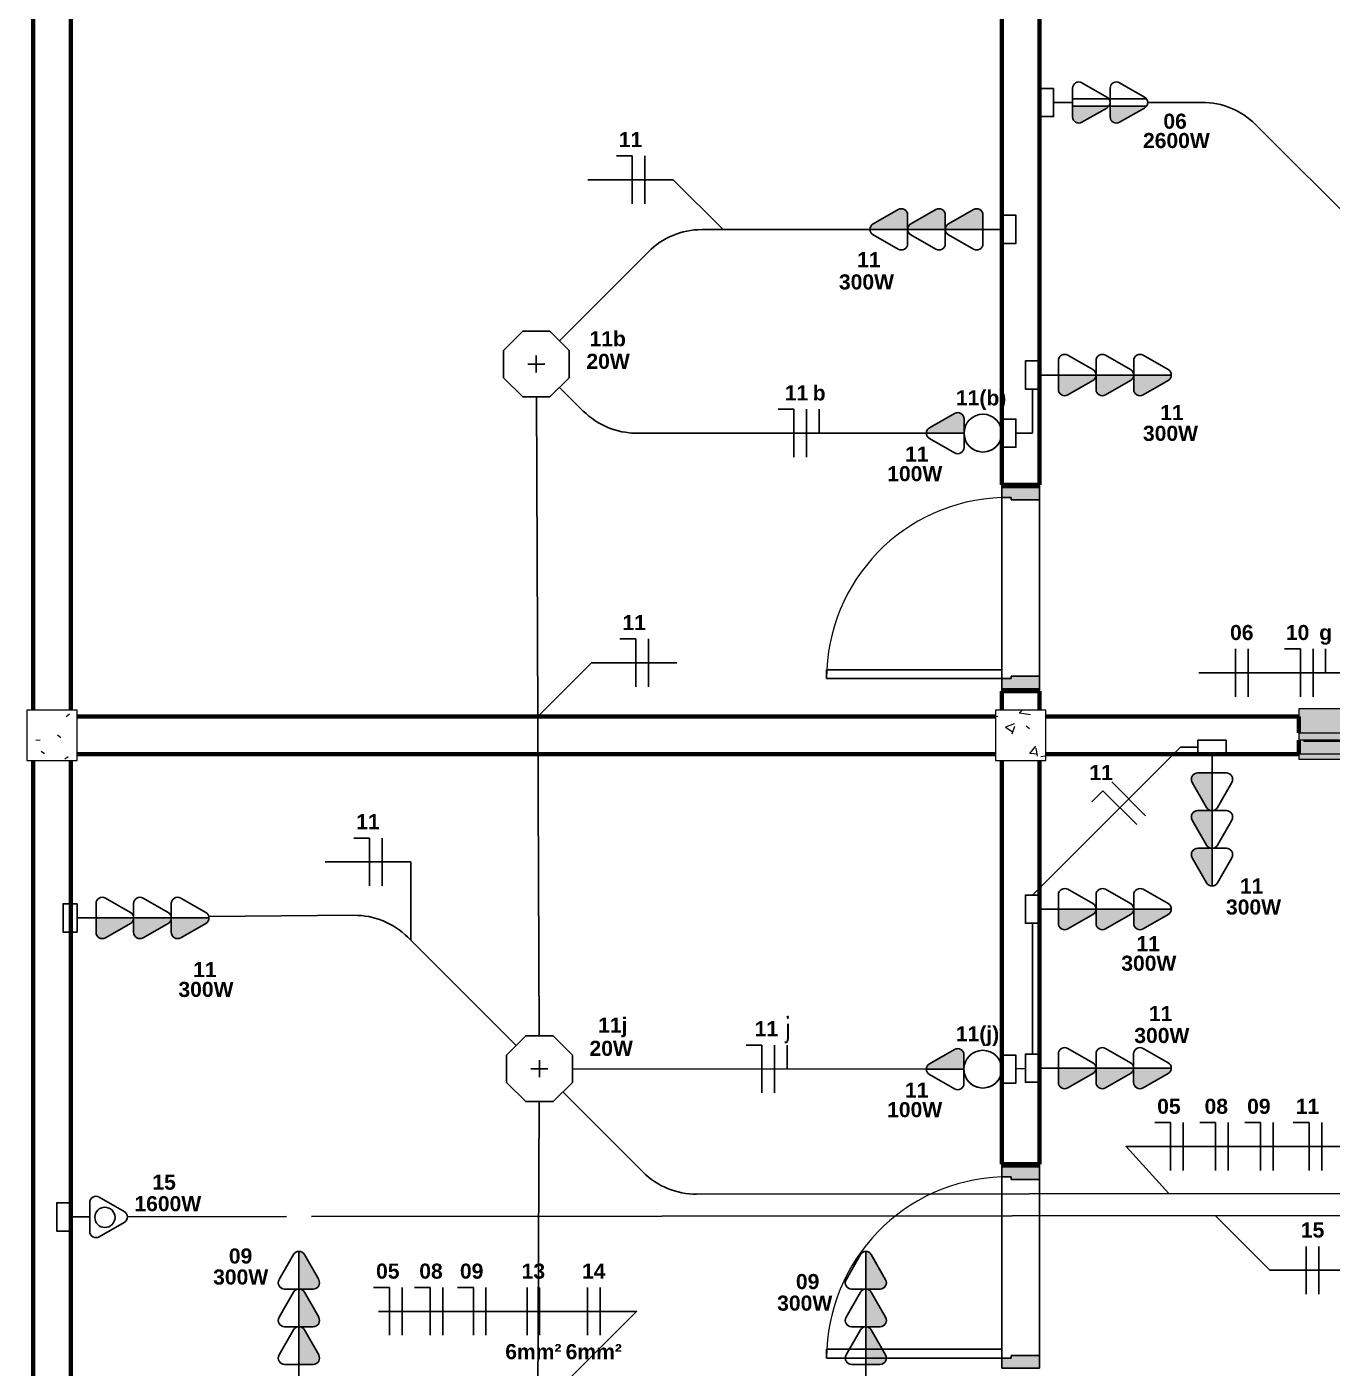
# Model space of a CAD drawing. Extents: x 1450 to 1868, y 82 to 351.
# Drawn here: x 1460.49 to 1465.68, y 152.81 to 158.14 of the extents above; entities that cross this region are included whole.
import ezdxf
from ezdxf.enums import TextEntityAlignment as Align

# ---------------------------------------------------------------- set-up
doc = ezdxf.new("R2010")
doc.units = 0
doc.header["$LTSCALE"] = 0.5
doc.linetypes.add('ELETRODUTO_TETO', pattern=[1000, 1000, 0])
doc.layers.get('0').update_dxf_attribs({"linetype": 'CONTINUOUS'})
for name, color, linetype, lineweight in [('A-DOOR', 31, 'CONTINUOUS', 25), ('A-DOOR-FRAM', 31, 'CONTINUOUS', 9), ('A-GLAZ', 151, 'CONTINUOUS', 9), ('A-WALL', 113, 'CONTINUOUS', 30), ('S-COLS', 52, 'CONTINUOUS', 9)]:
    doc.layers.add(name, color=color, linetype=linetype, lineweight=lineweight)
for name, color, linetype in [('CENTRAL DE AR', 10, 'CONTINUOUS'), ('ELETRODUTO', 7, 'CONTINUOUS'), ('ELETRODUTO_TETO', 2, 'CONTINUOUS'), ('FIACAO', 7, 'CONTINUOUS'), ('Iluminação', 7, 'CONTINUOUS'), ('INDICACAO_BIT_FIACAO', 7, 'CONTINUOUS'), ('INDICACAO_CIRCUITO', 2, 'CONTINUOUS'), ('INDICACAO_INTERRUPTOR_FIA', 2, 'CONTINUOUS'), ('INDICACAO_POTENCIA', 1, 'CONTINUOUS'), ('INTERRUPTORES', 1, 'CONTINUOUS'), ('LINHA_DE_CHAMADA', 7, 'CONTINUOUS'), ('LUMINÁRIAS', 3, 'CONTINUOUS'), ('Ref', 5, 'CONTINUOUS'), ('TOMADAS ABNT', 10, 'CONTINUOUS'), ('X_LIGACAO_VIRTUAL_OBJ', 7, 'CONTINUOUS')]:
    doc.layers.add(name, color=color, linetype=linetype)
doc.styles.add('Arial', font='arialbd.ttf', dxfattribs={"height": 100})
doc.styles.add('ROMANS', font='simplex.shx')

# ---------------------------------------------------------------- blocks, each defined once
blk = doc.blocks.new('Pilar Retangular de Concreto - 20X20 cm-V27-Planta Baixa')
at = {"layer": 'S-COLS'}
h = blk.add_hatch(dxfattribs=at)
h.set_pattern_fill('FP_46', color=256, style=0, pattern_type=2)
h.set_pattern_definition([(50, (42216.5, 6370.3), (364.368, -31.8783), [38.1, -419.1]), (355, (42216.5, 6370.3), (-70.486, 382.1133), [30.48, -335.28]), (100.451, (42246.87, 6367.65), (293.885, 350.2334), [32.38, -356.18]), (46.184, (42216.5, 6471.9), (542.1585, -84.086), [57.15, -628.65]), (96.636, (42261.7, 6464.9), (474.805, 494.8554), [48.57, -534.27]), (351.184, (42216.5, 6471.9), (474.81, 494.85), [45.72, -502.92]), (21, (42267.3, 6446.5), (303.2285, -204.5305), [38.1, -419.1]), (326, (42267.3, 6446.5), (123.604, 368.376), [30.48, -335.28]), (71.451, (42292.58, 6429.46), (426.834, 163.8427), [32.38, -356.18]), (37.5, (42216.51, 6370.3), (6.17665, 169.11015), [16.764, -314.452, 16.764, -323.596, -336.55]), (37.5, (42216.51, 6370.3), (6.17665, 169.11015), [-671.576, 16.764, -319.786]), (7.5, (42216.51, 6370.3), (133.6389, 200.3615), [16.764, -177.292, 16.764, -306.832, -128.27]), (7.5, (42216.51, 6370.3), (133.6389, 200.3615), [-517.652, 16.764, -111.506]), (327.5, (42103.23, 6370.3), (271.1818, -11.45836), [16.764, -110.236, 16.764, -379.476, -525.78]), (327.5, (42103.23, 6370.3), (271.1818, -11.45836), [-523.24, 16.764, -509.016]), (317.5, (42052.43, 6370.3), (296.2585, 50.8528), [16.764, -148.336, 16.764, -246.38, -373.38]), (317.5, (42052.43, 6370.3), (296.2585, 50.8528), [-428.244, 16.764, -356.616])])
h.paths.add_polyline_path([(75, -100), (100, -100), (100, 100), (-100, 100), (-100, -100), (50, -100)], flags=0)
for p, q in [((100, 100), (-100, 100)), ((-100, 100), (-100, -100)), ((100, -100), (100, 100)), ((-100, -100), (100, -100))]:
    blk.add_line(p, q, dxfattribs=at)
blk = doc.blocks.new('Pilar Retangular de Concreto - 20X20 cm-V28-Planta Baixa')
at = {"layer": 'S-COLS'}
h = blk.add_hatch(dxfattribs=at)
h.set_pattern_fill('FP_47', color=256, style=0, pattern_type=2)
h.set_pattern_definition([(50, (46066.5, 6370.3), (364.368, -31.8783), [38.1, -419.1]), (355, (46066.5, 6370.3), (-70.486, 382.1133), [30.48, -335.28]), (100.451, (46096.87, 6367.65), (293.885, 350.2334), [32.38, -356.18]), (46.184, (46066.5, 6471.9), (542.1585, -84.086), [57.15, -628.65]), (96.636, (46111.7, 6464.9), (474.805, 494.8554), [48.57, -534.27]), (351.184, (46066.5, 6471.9), (474.81, 494.85), [45.72, -502.92]), (21, (46117.3, 6446.5), (303.2285, -204.5305), [38.1, -419.1]), (326, (46117.3, 6446.5), (123.604, 368.376), [30.48, -335.28]), (71.451, (46142.58, 6429.46), (426.834, 163.8427), [32.38, -356.18]), (37.5, (46066.51, 6370.3), (6.17665, 169.11015), [16.764, -314.452, 16.764, -323.596, -336.55]), (37.5, (46066.51, 6370.3), (6.17665, 169.11015), [-671.576, 16.764, -319.786]), (7.5, (46066.51, 6370.3), (133.6389, 200.3615), [16.764, -177.292, 16.764, -306.832, -128.27]), (7.5, (46066.51, 6370.3), (133.6389, 200.3615), [-517.652, 16.764, -111.506]), (327.5, (45953.23, 6370.3), (271.1818, -11.45836), [16.764, -110.236, 16.764, -379.476, -525.78]), (327.5, (45953.23, 6370.3), (271.1818, -11.45836), [-523.24, 16.764, -509.016]), (317.5, (45902.43, 6370.3), (296.2585, 50.8528), [16.764, -148.336, 16.764, -246.38, -373.38]), (317.5, (45902.43, 6370.3), (296.2585, 50.8528), [-428.244, 16.764, -356.616])])
h.paths.add_polyline_path([(48.9, -100), (100, -100), (100, 100), (-100, 100), (-100, -100), (-50, -100)], flags=0)
for p, q in [((100, 100), (-100, 100)), ((-100, 100), (-100, -100)), ((100, -100), (100, 100)), ((-100, -100), (100, -100))]:
    blk.add_line(p, q, dxfattribs=at)
blk = doc.blocks.new('Porta Simples de Abrir - 70x210cm - Marco de Madeira-3450794-Planta Baixa')
at = {"layer": 'A-DOOR-FRAM', "lineweight": 25}
h = blk.add_hatch(color=256, dxfattribs=at)
h.paths.add_polyline_path([(-400, 75), (-400, -75), (-360, -75), (-359.9, -38), (-350, -38), (-350, 75), (-399.1, 75)], flags=0)
h.paths.add_polyline_path([(350, 75), (350, -38), (360, -38), (360, -75), (400, -75), (400, 75), (361.7, 75)], flags=0)
at = {"layer": 'A-DOOR'}
for p, q in [((350, 75), (-350, 75)), ((-360, -75), (360, -75)), ((325, -75), (325, -771)), ((360, -75), (325, -75)), ((360, -771), (360, -75)), ((325, -771), (360, -771))]:
    blk.add_line(p, q, dxfattribs=at)
at = {"layer": 'A-DOOR', "lineweight": 9}
blk.add_arc((360, -50.9), 720.1, 181.9214, 270, dxfattribs=at)
at = {"layer": 'A-DOOR-FRAM', "lineweight": 25}
for p, q in [((-400, 75), (-350, 75)), ((-400, -75), (-400, 75)), ((-350, 75), (-350, -38)), ((350, 75), (400, 75)), ((350, -38), (350, 75)), ((400, 75), (400, -75)), ((-350, -38), (-360, -38)), ((-360, -38), (-360, -75)), ((360, -38), (350, -38)), ((360, -75), (360, -38)), ((-360, -75), (-400, -75)), ((400, -75), (360, -75))]:
    blk.add_line(p, q, dxfattribs=at)
blk = doc.blocks.new('Janela 2 Folhas Metalon - Janela 2 Folhas Metalon-3066233-Planta Baixa')
at = {"layer": 'A-GLAZ'}
h = blk.add_hatch(color=256, dxfattribs=at)
h.paths.add_polyline_path([(-600, -75), (600, -75), (600, -20), (580, -20), (579.6, -25), (-580, -25), (-580, -20), (-600, -20), (-600, -74)], flags=0)
h.paths.add_polyline_path([(-600, 10), (600, 10), (600, 105), (-600, 105), (-600, 40)], flags=0)
for points in [[(-600, -20), (600, -20), (600, 10), (-600, 10)], [(-580, -25), (0, -25), (0, -20), (-580, -20), (-580, -21.7)], [(0, -25), (580, -25), (580, -20), (0, -20), (0, -22.5)], [(-600, -95), (600, -95), (599.9, -75), (-600, -75)]]:
    blk.add_hatch(color=256, dxfattribs=at).paths.add_polyline_path(points, flags=0)
for p, q in [((600, 105), (-600, 105)), ((-600, 105), (-600, 75)), ((600, 75), (600, 105)), ((-600, 10), (600, 10)), ((-600, 10), (-600, -20)), ((600, -20), (600, 10)), ((600, -20), (-600, -20)), ((-580, -20), (-580, -25)), ((0, -25), (-580, -25)), ((0, -20), (0, -25)), ((0, -25), (0, -20)), ((580, -25), (0, -25)), ((580, -25), (580, -20)), ((600, -75), (-600, -75)), ((-600, -75), (-600, -95)), ((-600, -95), (600, -95)), ((600, -95), (600, -75))]:
    blk.add_line(p, q, dxfattribs=at)
blk = doc.blocks.new('*U192', base_point=(-46729.06, 15711.7))
for points in [[(-46726.89, 15762.83, 0.269143), (-46729.06, 15764.09), (-46729.06, 15749.13), (-46723.37, 15749.13, 0.575867), (-46721.2, 15752.87)], [(-46726.89, 15747.87, 0.269143), (-46729.06, 15749.13), (-46729.06, 15734.17), (-46723.37, 15734.17, 0.575867), (-46721.2, 15737.91)], [(-46726.89, 15732.91, 0.269143), (-46729.06, 15734.17), (-46729.06, 15719.2), (-46723.37, 15719.2, 0.575867), (-46721.2, 15722.94)]]:
    blk.add_hatch(color=256).paths.add_polyline_path(points)
for p, q in [((-46731.23, 15762.83), (-46736.92, 15752.87)), ((-46729.06, 15749.13), (-46729.06, 15764.09)), ((-46721.2, 15752.87), (-46726.89, 15762.83)), ((-46731.23, 15747.87), (-46736.92, 15737.91)), ((-46734.75, 15749.13), (-46729.06, 15749.13)), ((-46729.06, 15734.17), (-46729.06, 15749.13)), ((-46729.06, 15749.13), (-46723.37, 15749.13)), ((-46721.2, 15737.91), (-46726.89, 15747.87)), ((-46734.75, 15734.17), (-46729.06, 15734.17)), ((-46729.06, 15719.2), (-46729.06, 15734.17)), ((-46729.06, 15734.17), (-46723.37, 15734.17)), ((-46731.23, 15732.91), (-46736.92, 15722.94)), ((-46721.2, 15722.94), (-46726.89, 15732.91)), ((-46734.75, 15719.2), (-46729.06, 15719.2)), ((-46729.06, 15711.7), (-46729.06, 15719.2)), ((-46729.06, 15719.2), (-46723.37, 15719.2))]:
    blk.add_line(p, q)
blk.add_lwpolyline([(-46734.66, 15711.7), (-46723.46, 15711.7), (-46723.46, 15706.1), (-46734.66, 15706.1)], close=True)
for centre, start, end in [((-46729.06, 15761.59), 29.7449, 150.2551), ((-46734.75, 15751.63), 150.2551, 270), ((-46723.37, 15751.63), 270, 29.7449), ((-46729.06, 15746.63), 29.7449, 150.2551), ((-46734.75, 15736.67), 150.2551, 270), ((-46729.06, 15731.67), 29.7449, 150.2551), ((-46723.37, 15736.67), 270, 29.7449), ((-46734.75, 15721.7), 150.2551, 270), ((-46723.37, 15721.7), 270, 29.7449)]:
    blk.add_arc(centre, 2.5, start, end)
blk = doc.blocks.new('*U193', base_point=(-46755.33, 15705.52))
for points in [[(-46753.15, 15756.64, 0.269143), (-46755.33, 15757.9), (-46755.33, 15742.94), (-46749.63, 15742.94, 0.575867), (-46747.46, 15746.68)], [(-46753.15, 15741.68, 0.269143), (-46755.33, 15742.94), (-46755.33, 15727.98), (-46749.63, 15727.98, 0.575867), (-46747.46, 15731.72)], [(-46753.15, 15726.72, 0.269143), (-46755.33, 15727.98), (-46755.33, 15713.02), (-46749.63, 15713.02, 0.575867), (-46747.46, 15716.76)]]:
    blk.add_hatch(color=256).paths.add_polyline_path(points)
for p, q in [((-46757.5, 15756.64), (-46763.19, 15746.68)), ((-46755.33, 15742.94), (-46755.33, 15757.9)), ((-46747.46, 15746.68), (-46753.15, 15756.64)), ((-46757.5, 15741.68), (-46763.19, 15731.72)), ((-46761.02, 15742.94), (-46755.33, 15742.94)), ((-46755.33, 15727.98), (-46755.33, 15742.94)), ((-46755.33, 15742.94), (-46749.63, 15742.94)), ((-46747.46, 15731.72), (-46753.15, 15741.68)), ((-46757.5, 15726.72), (-46763.19, 15716.76)), ((-46761.02, 15727.98), (-46755.33, 15727.98)), ((-46755.33, 15713.02), (-46755.33, 15727.98)), ((-46755.33, 15727.98), (-46749.63, 15727.98)), ((-46747.46, 15716.76), (-46753.15, 15726.72)), ((-46761.02, 15713.02), (-46755.33, 15713.02)), ((-46755.33, 15705.52), (-46755.33, 15713.02)), ((-46755.33, 15713.02), (-46749.63, 15713.02))]:
    blk.add_line(p, q)
blk.add_lwpolyline([(-46760.93, 15705.52), (-46749.72, 15705.52), (-46749.72, 15699.91), (-46760.93, 15699.91)], close=True)
for centre, start, end in [((-46755.33, 15755.4), 29.7449, 150.2551), ((-46761.02, 15745.44), 150.2551, 270), ((-46749.63, 15745.44), 270, 29.7449), ((-46755.33, 15740.44), 29.7449, 150.2551), ((-46761.02, 15730.48), 150.2551, 270), ((-46749.63, 15730.48), 270, 29.7449), ((-46755.33, 15725.48), 29.7449, 150.2551), ((-46761.02, 15715.52), 150.2551, 270), ((-46749.63, 15715.52), 270, 29.7449)]:
    blk.add_arc(centre, 2.5, start, end)
blk = doc.blocks.new('*U194', base_point=(-46935.61, 15479.12))
for points in [[(-46933.44, 15530.24, 0.269143), (-46935.61, 15531.5), (-46935.61, 15516.54), (-46929.92, 15516.54, 0.575867), (-46927.75, 15520.28)], [(-46933.44, 15515.28, 0.269143), (-46935.61, 15516.54), (-46935.61, 15501.58), (-46929.92, 15501.58, 0.575867), (-46927.75, 15505.32)], [(-46933.44, 15500.32, 0.269143), (-46935.61, 15501.58), (-46935.61, 15486.62), (-46929.92, 15486.62, 0.575867), (-46927.75, 15490.36)]]:
    blk.add_hatch(color=256).paths.add_polyline_path(points)
for p, q in [((-46937.78, 15530.24), (-46943.47, 15520.28)), ((-46935.61, 15516.54), (-46935.61, 15531.5)), ((-46927.75, 15520.28), (-46933.44, 15530.24)), ((-46941.3, 15516.54), (-46935.61, 15516.54)), ((-46935.61, 15501.58), (-46935.61, 15516.54)), ((-46935.61, 15516.54), (-46929.92, 15516.54)), ((-46937.78, 15515.28), (-46943.47, 15505.32)), ((-46927.75, 15505.32), (-46933.44, 15515.28)), ((-46937.78, 15500.32), (-46943.47, 15490.36)), ((-46941.3, 15501.58), (-46935.61, 15501.58)), ((-46935.61, 15486.62), (-46935.61, 15501.58)), ((-46935.61, 15501.58), (-46929.92, 15501.58)), ((-46927.75, 15490.36), (-46933.44, 15500.32)), ((-46941.3, 15486.62), (-46935.61, 15486.62)), ((-46935.61, 15479.12), (-46935.61, 15486.62)), ((-46935.61, 15486.62), (-46929.92, 15486.62))]:
    blk.add_line(p, q)
blk.add_lwpolyline([(-46941.21, 15479.12), (-46930.01, 15479.12), (-46930.01, 15473.52), (-46941.21, 15473.52)], close=True)
for centre, start, end in [((-46935.61, 15529), 29.7449, 150.2551), ((-46941.3, 15519.04), 150.2551, 270), ((-46935.61, 15514.04), 29.7449, 150.2551), ((-46929.92, 15519.04), 270, 29.7449), ((-46941.3, 15504.08), 150.2551, 270), ((-46929.92, 15504.08), 270, 29.7449), ((-46935.61, 15499.08), 29.7449, 150.2551), ((-46941.3, 15489.12), 150.2551, 270), ((-46929.92, 15489.12), 270, 29.7449)]:
    blk.add_arc(centre, 2.5, start, end)
blk = doc.blocks.new('*U218', base_point=(-46883.9, 15687.22))
for points in [[(-46881.73, 15738.35, 0.269143), (-46883.9, 15739.6), (-46883.9, 15724.64), (-46878.2, 15724.64, 0.575867), (-46876.03, 15728.38)], [(-46881.73, 15723.38, 0.269143), (-46883.9, 15724.64), (-46883.9, 15709.68), (-46878.2, 15709.68, 0.575867), (-46876.03, 15713.42)], [(-46881.73, 15708.42, 0.269143), (-46883.9, 15709.68), (-46883.9, 15694.72), (-46878.2, 15694.72, 0.575867), (-46876.03, 15698.46)]]:
    blk.add_hatch(color=256).paths.add_polyline_path(points)
for p, q in [((-46883.9, 15724.64), (-46883.9, 15739.6)), ((-46886.07, 15738.35), (-46891.76, 15728.38)), ((-46876.03, 15728.38), (-46881.73, 15738.35)), ((-46889.59, 15724.64), (-46883.9, 15724.64)), ((-46883.9, 15709.68), (-46883.9, 15724.64)), ((-46883.9, 15724.64), (-46878.2, 15724.64)), ((-46886.07, 15723.38), (-46891.76, 15713.42)), ((-46876.03, 15713.42), (-46881.73, 15723.38)), ((-46886.07, 15708.42), (-46891.76, 15698.46)), ((-46889.59, 15709.68), (-46883.9, 15709.68)), ((-46883.9, 15694.72), (-46883.9, 15709.68)), ((-46883.9, 15709.68), (-46878.2, 15709.68)), ((-46876.03, 15698.46), (-46881.73, 15708.42)), ((-46889.59, 15694.72), (-46883.9, 15694.72)), ((-46883.9, 15687.22), (-46883.9, 15694.72)), ((-46883.9, 15694.72), (-46878.2, 15694.72))]:
    blk.add_line(p, q)
blk.add_lwpolyline([(-46889.5, 15687.22), (-46878.29, 15687.22), (-46878.29, 15681.62), (-46889.5, 15681.62)], close=True)
for centre, start, end in [((-46883.9, 15737.1), 29.7449, 150.2551), ((-46889.59, 15727.14), 150.2551, 270), ((-46883.9, 15722.14), 29.7449, 150.2551), ((-46878.2, 15727.14), 270, 29.7449), ((-46889.59, 15712.18), 150.2551, 270), ((-46878.2, 15712.18), 270, 29.7449), ((-46883.9, 15707.18), 29.7449, 150.2551), ((-46889.59, 15697.22), 150.2551, 270), ((-46878.2, 15697.22), 270, 29.7449)]:
    blk.add_arc(centre, 2.5, start, end)
blk = doc.blocks.new('*U220', base_point=(-47048.58, 15660.68))
for points in [[(-47046.41, 15711.8, 0.269143), (-47048.58, 15713.06), (-47048.58, 15698.1), (-47042.88, 15698.1, 0.575867), (-47040.71, 15701.84)], [(-47046.41, 15696.84, 0.269143), (-47048.58, 15698.1), (-47048.58, 15683.14), (-47042.88, 15683.14, 0.575867), (-47040.71, 15686.88)], [(-47046.41, 15681.88, 0.269143), (-47048.58, 15683.14), (-47048.58, 15668.18), (-47042.88, 15668.18, 0.575867), (-47040.71, 15671.92)]]:
    blk.add_hatch(color=256).paths.add_polyline_path(points)
for p, q in [((-47048.58, 15698.1), (-47048.58, 15713.06)), ((-47050.75, 15711.8), (-47056.44, 15701.84)), ((-47040.71, 15701.84), (-47046.41, 15711.8)), ((-47054.27, 15698.1), (-47048.58, 15698.1)), ((-47048.58, 15683.14), (-47048.58, 15698.1)), ((-47048.58, 15698.1), (-47042.88, 15698.1)), ((-47050.75, 15696.84), (-47056.44, 15686.88)), ((-47040.71, 15686.88), (-47046.41, 15696.84)), ((-47050.75, 15681.88), (-47056.44, 15671.92)), ((-47054.27, 15683.14), (-47048.58, 15683.14)), ((-47048.58, 15668.18), (-47048.58, 15683.14)), ((-47048.58, 15683.14), (-47042.88, 15683.14)), ((-47040.71, 15671.92), (-47046.41, 15681.88)), ((-47054.27, 15668.18), (-47048.58, 15668.18)), ((-47048.58, 15660.68), (-47048.58, 15668.18)), ((-47048.58, 15668.18), (-47042.88, 15668.18))]:
    blk.add_line(p, q)
blk.add_lwpolyline([(-47054.18, 15660.68), (-47042.97, 15660.68), (-47042.97, 15655.08), (-47054.18, 15655.08)], close=True)
for centre, start, end in [((-47048.58, 15710.56), 29.7449, 150.2551), ((-47054.27, 15700.6), 150.2551, 270), ((-47048.58, 15695.6), 29.7449, 150.2551), ((-47042.88, 15700.6), 270, 29.7449), ((-47054.27, 15685.64), 150.2551, 270), ((-47042.88, 15685.64), 270, 29.7449), ((-47048.58, 15680.64), 29.7449, 150.2551), ((-47054.27, 15670.68), 150.2551, 270), ((-47042.88, 15670.68), 270, 29.7449)]:
    blk.add_arc(centre, 2.5, start, end)
blk = doc.blocks.new('*U221', base_point=(-46983.5, 15398.14))
for points in [[(-46981.33, 15449.26, 0.269143), (-46983.5, 15450.52), (-46983.5, 15435.56), (-46977.81, 15435.56, 0.575867), (-46975.64, 15439.3)], [(-46981.33, 15434.3, 0.269143), (-46983.5, 15435.56), (-46983.5, 15420.6), (-46977.81, 15420.6, 0.575867), (-46975.64, 15424.34)], [(-46981.33, 15419.34, 0.269143), (-46983.5, 15420.6), (-46983.5, 15405.64), (-46977.81, 15405.64, 0.575867), (-46975.64, 15409.38)]]:
    blk.add_hatch(color=256).paths.add_polyline_path(points)
for p, q in [((-46985.67, 15449.26), (-46991.36, 15439.3)), ((-46983.5, 15435.56), (-46983.5, 15450.52)), ((-46975.64, 15439.3), (-46981.33, 15449.26)), ((-46985.67, 15434.3), (-46991.36, 15424.34)), ((-46989.19, 15435.56), (-46983.5, 15435.56)), ((-46983.5, 15420.6), (-46983.5, 15435.56)), ((-46983.5, 15435.56), (-46977.81, 15435.56)), ((-46975.64, 15424.34), (-46981.33, 15434.3)), ((-46989.19, 15420.6), (-46983.5, 15420.6)), ((-46983.5, 15405.64), (-46983.5, 15420.6)), ((-46983.5, 15420.6), (-46977.81, 15420.6)), ((-46985.67, 15419.34), (-46991.36, 15409.38)), ((-46975.64, 15409.38), (-46981.33, 15419.34)), ((-46989.19, 15405.64), (-46983.5, 15405.64)), ((-46983.5, 15398.14), (-46983.5, 15405.64)), ((-46983.5, 15405.64), (-46977.81, 15405.64))]:
    blk.add_line(p, q)
blk.add_lwpolyline([(-46989.1, 15398.14), (-46977.9, 15398.14), (-46977.9, 15392.54), (-46989.1, 15392.54)], close=True)
for centre, start, end in [((-46983.5, 15448.02), 29.7449, 150.2551), ((-46989.19, 15438.06), 150.2551, 270), ((-46977.81, 15438.06), 270, 29.7449), ((-46983.5, 15433.06), 29.7449, 150.2551), ((-46989.19, 15423.1), 150.2551, 270), ((-46983.5, 15418.1), 29.7449, 150.2551), ((-46977.81, 15423.1), 270, 29.7449), ((-46989.19, 15408.14), 150.2551, 270), ((-46977.81, 15408.14), 270, 29.7449)]:
    blk.add_arc(centre, 2.5, start, end)
blk = doc.blocks.new('*U222', base_point=(-47049.63, 15389.72))
for points in [[(-47047.46, 15440.85, 0.269143), (-47049.63, 15442.11), (-47049.63, 15427.14), (-47043.94, 15427.14, 0.575867), (-47041.77, 15430.89)], [(-47047.46, 15425.89, 0.269143), (-47049.63, 15427.14), (-47049.63, 15412.18), (-47043.94, 15412.18, 0.575867), (-47041.77, 15415.92)], [(-47047.46, 15410.92, 0.269143), (-47049.63, 15412.18), (-47049.63, 15397.22), (-47043.94, 15397.22, 0.575867), (-47041.77, 15400.96)]]:
    blk.add_hatch(color=256).paths.add_polyline_path(points)
for p, q in [((-47049.63, 15427.14), (-47049.63, 15442.11)), ((-47051.8, 15440.85), (-47057.5, 15430.89)), ((-47041.77, 15430.89), (-47047.46, 15440.85)), ((-47051.8, 15425.89), (-47057.5, 15415.92)), ((-47055.33, 15427.14), (-47049.63, 15427.14)), ((-47049.63, 15412.18), (-47049.63, 15427.14)), ((-47049.63, 15427.14), (-47043.94, 15427.14)), ((-47041.77, 15415.92), (-47047.46, 15425.89)), ((-47051.8, 15410.92), (-47057.5, 15400.96)), ((-47055.33, 15412.18), (-47049.63, 15412.18)), ((-47049.63, 15397.22), (-47049.63, 15412.18)), ((-47049.63, 15412.18), (-47043.94, 15412.18)), ((-47041.77, 15400.96), (-47047.46, 15410.92)), ((-47055.33, 15397.22), (-47049.63, 15397.22)), ((-47049.63, 15389.72), (-47049.63, 15397.22)), ((-47049.63, 15397.22), (-47043.94, 15397.22))]:
    blk.add_line(p, q)
blk.add_lwpolyline([(-47055.24, 15389.72), (-47044.03, 15389.72), (-47044.03, 15384.12), (-47055.24, 15384.12)], close=True)
for centre, start, end in [((-47049.63, 15439.61), 29.7449, 150.2551), ((-47055.33, 15429.64), 150.2551, 270), ((-47043.94, 15429.64), 270, 29.7449), ((-47049.63, 15424.64), 29.7449, 150.2551), ((-47055.33, 15414.68), 150.2551, 270), ((-47043.94, 15414.68), 270, 29.7449), ((-47049.63, 15409.68), 29.7449, 150.2551), ((-47055.33, 15399.72), 150.2551, 270), ((-47043.94, 15399.72), 270, 29.7449)]:
    blk.add_arc(centre, 2.5, start, end)
blk = doc.blocks.new('*U223', base_point=(-47100.14, 15466.08))
for points in [[(-47097.96, 15517.2, 0.269143), (-47100.14, 15518.46), (-47100.14, 15503.5), (-47094.44, 15503.5, 0.575867), (-47092.27, 15507.24)], [(-47097.96, 15502.24, 0.269143), (-47100.14, 15503.5), (-47100.14, 15488.54), (-47094.44, 15488.54, 0.575867), (-47092.27, 15492.28)], [(-47097.96, 15487.28, 0.269143), (-47100.14, 15488.54), (-47100.14, 15473.58), (-47094.44, 15473.58, 0.575867), (-47092.27, 15477.32)]]:
    blk.add_hatch(color=256).paths.add_polyline_path(points)
for p, q in [((-47102.31, 15517.2), (-47108, 15507.24)), ((-47100.14, 15503.5), (-47100.14, 15518.46)), ((-47092.27, 15507.24), (-47097.96, 15517.2)), ((-47102.31, 15502.24), (-47108, 15492.28)), ((-47105.83, 15503.5), (-47100.14, 15503.5)), ((-47100.14, 15488.54), (-47100.14, 15503.5)), ((-47100.14, 15503.5), (-47094.44, 15503.5)), ((-47092.27, 15492.28), (-47097.96, 15502.24)), ((-47102.31, 15487.28), (-47108, 15477.32)), ((-47105.83, 15488.54), (-47100.14, 15488.54)), ((-47100.14, 15473.58), (-47100.14, 15488.54)), ((-47100.14, 15488.54), (-47094.44, 15488.54)), ((-47092.27, 15477.32), (-47097.96, 15487.28)), ((-47105.83, 15473.58), (-47100.14, 15473.58)), ((-47100.14, 15466.08), (-47100.14, 15473.58)), ((-47100.14, 15473.58), (-47094.44, 15473.58))]:
    blk.add_line(p, q)
blk.add_lwpolyline([(-47105.74, 15466.08), (-47094.53, 15466.08), (-47094.53, 15460.47), (-47105.74, 15460.47)], close=True)
for centre, start, end in [((-47100.14, 15515.96), 29.7449, 150.2551), ((-47105.83, 15506), 150.2551, 270), ((-47094.44, 15506), 270, 29.7449), ((-47100.14, 15501), 29.7449, 150.2551), ((-47105.83, 15491.04), 150.2551, 270), ((-47094.44, 15491.04), 270, 29.7449), ((-47100.14, 15486.04), 29.7449, 150.2551), ((-47105.83, 15476.08), 150.2551, 270), ((-47094.44, 15476.08), 270, 29.7449)]:
    blk.add_arc(centre, 2.5, start, end)
blk = doc.blocks.new('*U224', base_point=(-47100.14, 15466.08))
for p, q in [((-47102.31, 15487.28), (-47108, 15477.32)), ((-47092.27, 15477.32), (-47097.96, 15487.28)), ((-47105.83, 15473.58), (-47100.14, 15473.58)), ((-47100.14, 15473.58), (-47094.44, 15473.58)), ((-47100.14, 15466.08), (-47100.14, 15473.58))]:
    blk.add_line(p, q)
blk.add_lwpolyline([(-47105.74, 15466.08), (-47094.53, 15466.08), (-47094.53, 15460.47), (-47105.74, 15460.47)], close=True)
blk.add_circle((-47099.96, 15479.63), 4.02)
for centre, start, end in [((-47100.14, 15486.04), 29.7449, 150.2551), ((-47105.83, 15476.08), 150.2551, 270), ((-47094.44, 15476.08), 270, 29.7449)]:
    blk.add_arc(centre, 2.5, start, end)
blk = doc.blocks.new('*U291', base_point=(-46555.9, 19648.24))
at = {"layer": 'LUMINÁRIAS'}
blk.add_lwpolyline([(-46574.05, 19655.76), (-46574.05, 19640.72), (-46563.42, 19630.09), (-46548.38, 19630.09), (-46537.75, 19640.72), (-46537.75, 19655.76), (-46548.38, 19666.39), (-46563.42, 19666.39)], close=True, dxfattribs=at)
for points in [[(-46555.9, 19652.91), (-46555.9, 19643.57)], [(-46560.57, 19648.24), (-46551.23, 19648.24)]]:
    blk.add_lwpolyline(points, dxfattribs=at)
blk = doc.blocks.new('Cozinha')
at = {"layer": 'A-WALL', "lineweight": 70}
for p, q in [((2.5, -20), (2.5, -295)), ((17.5, -295), (17.5, -20)), ((387.5, -20), (387.5, -205.5)), ((402.5, -205.5), (402.5, -20)), ((387.5, -205.5), (402.5, -205.5)), ((387.5, -287.5), (387.5, -295)), ((402.5, -287.5), (387.5, -287.5)), ((402.5, -295), (402.5, -287.5)), ((385, -297.5), (20, -297.5)), ((505.5, -297.5), (405, -297.5)), ((505.5, -304), (505.5, -297.5)), ((505.5, -312.5), (505.5, -307)), ((20, -312.5), (385, -312.5)), ((405, -312.5), (505.5, -312.5)), ((2.5, -315), (2.5, -565)), ((17.5, -562.5), (17.5, -315)), ((387.5, -315), (387.5, -475.5)), ((402.5, -475.5), (402.5, -315)), ((387.5, -475.5), (402.5, -475.5))]:
    blk.add_line(p, q, dxfattribs=at)
at = {"layer": 'A-WALL'}
for p, q in [((387.5, -206.5), (387.5, -205.5)), ((402.5, -205.5), (402.5, -206.5)), ((387.5, -282.5), (387.5, -210.5)), ((402.5, -211.5), (402.5, -281.5)), ((387.5, -287.5), (387.5, -286.5)), ((402.5, -286.5), (402.5, -287.5)), ((387.5, -476.5), (387.5, -475.5)), ((402.5, -475.5), (402.5, -476.5)), ((387.5, -552.5), (387.5, -480.5)), ((402.5, -481.5), (402.5, -551.5))]:
    blk.add_line(p, q, dxfattribs=at)
blk = doc.blocks.new('*U381', base_point=(-31396.95, 36559.7))
h = blk.add_hatch(color=256)
h.dxf.hatch_style = 1
h.paths.add_polyline_path([(-31389.45, 36558.2), (-31389.45, 36554.01, 0.57586), (-31385.71, 36551.84), (-31375.75, 36557.53, 0.102393), (-31374.99, 36558.2)])
h.paths.add_polyline_path([(-31360.79, 36557.53, 0.102393), (-31360.03, 36558.2), (-31374.49, 36558.2), (-31374.49, 36554.01, 0.575872), (-31370.75, 36551.84)])
for p, q in [((-31389.45, 36565.39), (-31389.45, 36559.7)), ((-31375.75, 36561.87), (-31385.71, 36567.56)), ((-31374.49, 36565.39), (-31374.49, 36559.7)), ((-31360.79, 36561.87), (-31370.75, 36567.56)), ((-31396.95, 36559.7), (-31389.45, 36559.7)), ((-31389.45, 36561.2), (-31374.99, 36561.2)), ((-31389.45, 36559.7), (-31389.45, 36554.01)), ((-31374.49, 36561.2), (-31360.03, 36561.2)), ((-31374.49, 36559.7), (-31374.49, 36554.01)), ((-31389.45, 36558.2), (-31374.99, 36558.2)), ((-31385.71, 36551.84), (-31375.75, 36557.53)), ((-31374.49, 36558.2), (-31360.03, 36558.2)), ((-31370.75, 36551.84), (-31360.79, 36557.53))]:
    blk.add_line(p, q)
blk.add_lwpolyline([(-31396.95, 36565.3), (-31396.95, 36554.1), (-31402.55, 36554.1), (-31402.55, 36565.3)], close=True)
for centre, start, end in [((-31386.95, 36565.39), 60.2551, 180), ((-31371.99, 36565.39), 60.2551, 180), ((-31376.99, 36559.7), 299.7449, 60.2551), ((-31362.03, 36559.7), 299.7449, 60.2551), ((-31386.95, 36554.01), 180, 299.7449), ((-31371.99, 36554.01), 180, 299.7449)]:
    blk.add_arc(centre, 2.5, start, end)
blk = doc.blocks.new('*U473', base_point=(-31998.25, 37210.77))
at = {"linetype": 'ByBlock'}
blk.add_lwpolyline([(-31998.25, 37210.77), (-32085.57, 37298.11, 0.19894), (-32106.78, 37306.9), (-32128.35, 37306.9)], format="xyb", dxfattribs=at)
blk = doc.blocks.new('*U480', base_point=(-31811.78, 36972.05))
at = {"linetype": 'ByBlock'}
blk.add_lwpolyline([(-31811.78, 36972.05), (-31847.16, 36972.05, 0.198945), (-31868.38, 36963.26), (-31949.55, 36882.07, -0.198945), (-31970.77, 36873.28), (-32308.21, 36873.28, -0.19923), (-32329.44, 36882.09), (-32361.29, 36914.02)], format="xyb", dxfattribs=at)
blk = doc.blocks.new('*U481', base_point=(-32370.63, 36936.32))
at = {"linetype": 'ByBlock'}
blk.add_lwpolyline([(-32370.63, 36936.32), (-32371.45, 37190.15)], dxfattribs=at)
blk = doc.blocks.new('*U482', base_point=(-32370.66, 36910.14))
at = {"linetype": 'ByBlock'}
blk.add_lwpolyline([(-32370.66, 36910.14), (-32372.09, 36665.05)], dxfattribs=at)
blk = doc.blocks.new('*U483', base_point=(-32362.24, 37212.49))
at = {"linetype": 'ByBlock'}
blk.add_lwpolyline([(-32362.24, 37212.49), (-32326.91, 37247.8, -0.198984), (-32305.69, 37256.58), (-32238.81, 37256.55)], format="xyb", dxfattribs=at)
blk = doc.blocks.new('*U484', base_point=(-32379.84, 36932.49))
at = {"linetype": 'ByBlock'}
blk.add_lwpolyline([(-32379.84, 36932.49), (-32422.84, 36975.5, 0.201143), (-32444.31, 36984.29), (-32501.93, 36983.81)], format="xyb", dxfattribs=at)
blk = doc.blocks.new('*U485', base_point=(-31811.79, 36960.69))
at = {"linetype": 'ByBlock'}
blk.add_lwpolyline([(-31811.79, 36960.69), (-31840.2, 36960.69, 0.198912), (-31861.42, 36951.91), (-31940, 36873.32, -0.198924), (-31961.22, 36864.54), (-32534.45, 36864.56)], format="xyb", dxfattribs=at)
blk = doc.blocks.new('*U496', base_point=(-32174.64, 36928.82))
at = {"linetype": 'ByBlock'}
blk.add_lwpolyline([(-32174.64, 36928.82), (-32174.57, 36980.8)], dxfattribs=at)
blk = doc.blocks.new('*U761', base_point=(-33475.09, 35665.19))
blk.add_lwpolyline([(-33475.09, 35670.8), (-33475.09, 35659.59), (-33480.69, 35659.59), (-33480.69, 35670.8)], close=True)
blk.add_circle((-33467.59, 35665.19), 7.5)
blk = doc.blocks.new('*U762', base_point=(-33475.09, 35665.19))
blk.add_hatch(color=256).paths.add_polyline_path([(-33461.38, 35663.02, 0.269143), (-33460.13, 35665.19), (-33475.09, 35665.19), (-33475.09, 35659.5, 0.575867), (-33471.35, 35657.33)])
for p, q in [((-33475.09, 35670.89), (-33475.09, 35665.19)), ((-33461.38, 35667.36), (-33471.35, 35673.06)), ((-33475.09, 35665.19), (-33475.09, 35659.5)), ((-33475.09, 35665.19), (-33460.13, 35665.19)), ((-33471.35, 35657.33), (-33461.38, 35663.02))]:
    blk.add_line(p, q)
for centre, start, end in [((-33472.59, 35670.89), 60.2551, 180), ((-33462.63, 35665.19), 299.7449, 60.2551), ((-33472.59, 35659.5), 180, 299.7449)]:
    blk.add_arc(centre, 2.5, start, end)
blk = doc.blocks.new('*U763', base_point=(-33353.58, 35808.49))
at = {"linetype": 'ByBlock'}
blk.add_lwpolyline([(-33353.58, 35808.49), (-33353.57, 35808.49)], dxfattribs=at)
blk = doc.blocks.new('*U764', base_point=(-33514.33, 35826.69))
at = {"linetype": 'ByBlock'}
blk.add_lwpolyline([(-33514.33, 35826.69), (-33504.92, 35817.28, 0.198912), (-33483.7, 35808.49), (-33368.55, 35808.49)], format="xyb", dxfattribs=at)
blk = doc.blocks.new('*U765', base_point=(-33332.98, 35808.49))
at = {"linetype": 'ByBlock'}
blk.add_lwpolyline([(-33332.98, 35808.49), (-33326.39, 35808.49), (-33326.39, 35825.97)], dxfattribs=at)
blk = doc.blocks.new('*U766', base_point=(-33353.58, 35808.49))
at = {"linetype": 'ByBlock'}
blk.add_arc((-33346.08, 35808.49), 7.5, 180, 360, dxfattribs=at)
blk = doc.blocks.new('*U767', base_point=(-33353.63, 35555.76))
at = {"linetype": 'ByBlock'}
blk.add_arc((-33346.13, 35555.76), 7.5, 359.9999999999515, 0, dxfattribs=at)
blk = doc.blocks.new('*U768', base_point=(-33509.25, 35555.93))
at = {"linetype": 'ByBlock'}
blk.add_lwpolyline([(-33509.25, 35555.93), (-33368.59, 35555.78)], dxfattribs=at)
blk = doc.blocks.new('*U769', base_point=(-33333.02, 35555.91))
at = {"linetype": 'ByBlock'}
blk.add_lwpolyline([(-33333.02, 35555.91), (-33329.2, 35556.01)], dxfattribs=at)
blk = doc.blocks.new('*U786', base_point=(-33326.39, 35624.96))
at = {"linetype": 'ByBlock'}
blk.add_lwpolyline([(-33326.39, 35624.96), (-33267.6, 35683.75), (-33260.63, 35683.75)], dxfattribs=at)
blk = doc.blocks.new('*U1323', base_point=(576.818, 148.746))
blk.add_line((576.818, 148.556), (576.818, 148.936))
blk = doc.blocks.new('*U1337', base_point=(1465.3208, 155.5716))
at = {"xscale": 0.5, "yscale": 0.5, "zscale": 0.5}
for p in [(1465.2958, 155.5716), (1465.3458, 155.5716)]:
    blk.add_blockref('*U1323', p, dxfattribs=at)
blk = doc.blocks.new('*U1322', base_point=(608.67, 153.293))
for p, q in [((608.67, 153.483), (608.544, 153.483)), ((608.67, 153.103), (608.67, 153.483))]:
    blk.add_line(p, q)
blk = doc.blocks.new('*U1331', base_point=(665.55, 144.199))
blk.add_line((665.55, 144.199), (665.55, 144.389))
blk = doc.blocks.new('*U1338', base_point=(1465.5725, 155.5716))
at = {"xscale": 0.5, "yscale": 0.5, "zscale": 0.5}
for name, p in [('*U1322', (1465.5542, 155.5716)), ('*U1323', (1465.6042, 155.5716)), ('*U1331', (1465.6542, 155.5716))]:
    blk.add_blockref(name, p, dxfattribs=at)
blk = doc.blocks.new('*U1342', base_point=(1465.0312, 153.689))
at = {"xscale": 0.5, "yscale": 0.5, "zscale": 0.5}
for name, p in [('*U1322', (1465.0379, 153.689)), ('*U1323', (1465.0879, 153.689))]:
    blk.add_blockref(name, p, dxfattribs=at)
blk = doc.blocks.new('*U1343', base_point=(1465.5112, 153.689))
at = {"xscale": 0.5, "yscale": 0.5, "zscale": 0.5}
for name, p in [('*U1322', (1465.5179, 153.689)), ('*U1323', (1465.5679, 153.689))]:
    blk.add_blockref(name, p, dxfattribs=at)
blk = doc.blocks.new('*U1344', base_point=(1466.2912, 153.689))
at = {"xscale": 0.5, "yscale": 0.5, "zscale": 0.5}
for name, p in [('*U1322', (1466.2979, 153.689)), ('*U1323', (1466.3479, 153.689))]:
    blk.add_blockref(name, p, dxfattribs=at)
blk = doc.blocks.new('*U1358', base_point=(1465.6023, 153.1973))
at = {"xscale": 0.5, "yscale": 0.5, "zscale": 0.5}
for p in [(1465.5773, 153.1973), (1465.6273, 153.1973)]:
    blk.add_blockref('*U1323', p, dxfattribs=at)
blk = doc.blocks.new('*U1359', base_point=(1461.2453, 153.034))
at = {"xscale": 0.5, "yscale": 0.5, "zscale": 0.5}
for name, p in [('*U1322', (1461.252, 153.034)), ('*U1323', (1461.302, 153.034))]:
    blk.add_blockref(name, p, dxfattribs=at)
blk = doc.blocks.new('*U1360', base_point=(1461.7253, 153.034))
at = {"xscale": 0.5, "yscale": 0.5, "zscale": 0.5}
for name, p in [('*U1322', (1461.732, 153.034)), ('*U1323', (1461.782, 153.034))]:
    blk.add_blockref(name, p, dxfattribs=at)
blk = doc.blocks.new('*U1361', base_point=(1462.5053, 153.034))
at = {"xscale": 0.5, "yscale": 0.5, "zscale": 0.5}
for p in [(1462.4803, 153.034), (1462.5303, 153.034)]:
    blk.add_blockref('*U1323', p, dxfattribs=at)
blk = doc.blocks.new('*U1362', base_point=(1462.7453, 153.034))
at = {"xscale": 0.5, "yscale": 0.5, "zscale": 0.5}
for p in [(1462.7203, 153.034), (1462.7703, 153.034)]:
    blk.add_blockref('*U1323', p, dxfattribs=at)
blk = doc.blocks.new('*U1363', base_point=(1462.9059, 155.611))
at = {"xscale": 0.5, "yscale": 0.5, "zscale": 0.5}
for name, p in [('*U1322', (1462.9126, 155.611)), ('*U1323', (1462.9626, 155.611))]:
    blk.add_blockref(name, p, dxfattribs=at)
blk = doc.blocks.new('*U1365', base_point=(1463.4637, 153.9974))
at = {"xscale": 0.5000000000000001, "yscale": 0.5000000000000001, "zscale": 0.5000000000000001}
for name, p in [('*U1322', (1463.4137, 153.9974)), ('*U1323', (1463.4637, 153.9974)), ('*U1331', (1463.5137, 153.9974))]:
    blk.add_blockref(name, p, dxfattribs=at)
blk = doc.blocks.new('*U1368', base_point=(1461.8477, 154.82))
at = {"xscale": 0.5, "yscale": 0.5, "zscale": 0.5}
for name, p in [('*U1322', (1461.8544, 154.82)), ('*U1323', (1461.9044, 154.82))]:
    blk.add_blockref(name, p, dxfattribs=at)
blk = doc.blocks.new('*U1383', base_point=(1463.5911, 156.5238))
at = {"xscale": 0.5, "yscale": 0.5, "zscale": 0.5}
for name, p in [('*U1322', (1463.5411, 156.5238)), ('*U1323', (1463.5911, 156.5238)), ('*U1331', (1463.6411, 156.5238))]:
    blk.add_blockref(name, p, dxfattribs=at)
blk = doc.blocks.new('*U1388', base_point=(1462.8915, 157.5303))
at = {"xscale": 0.5, "yscale": 0.5, "zscale": 0.5}
for name, p in [('*U1322', (1462.8982, 157.5303)), ('*U1323', (1462.9482, 157.5303))]:
    blk.add_blockref(name, p, dxfattribs=at)
blk = doc.blocks.new('*U1438', base_point=(1464.8537, 155.0532))
at = {"xscale": 0.5, "yscale": 0.5, "zscale": 0.5}
for name, p in [('*U1322', (1464.8287, 155.0532)), ('*U1323', (1464.8787, 155.0532))]:
    blk.add_blockref(name, p, dxfattribs=at)

msp = doc.modelspace()

# ---------------------------------------------------------------- linework, layer by layer
at = {"layer": 'ELETRODUTO_TETO'}
msp.add_lwpolyline([(1464.0674, 156.5238), (1462.8951, 156.5238)], dxfattribs=at)
at = {"layer": 'LINHA_DE_CHAMADA'}
for points in [[(1463.2591, 157.3327), (1463.0615, 157.5303), (1462.7215, 157.5303)], [(1462.5233, 155.3984), (1462.7359, 155.611), (1463.0759, 155.611)], [(1465.9775, 155.3483), (1465.7542, 155.5716), (1465.1508, 155.5716)], [(1462.0177, 154.5092), (1462.0177, 154.82), (1461.6777, 154.82)], [(1465.0307, 153.5019), (1464.8612, 153.689), (1466.1753, 153.689)], [(1465.2149, 153.4147), (1465.4323, 153.1973), (1465.7723, 153.1973)], [(1462.5233, 152.642), (1462.9153, 153.034), (1461.8902, 153.034)]]:
    msp.add_lwpolyline(points, dxfattribs=at)
at = {"layer": 'Ref'}
for points in [[(1464.489, 156.6986), (1464.489, 156.5238)], [(1465.1466, 155.2764), (1465.0769, 155.2764)]]:
    msp.add_lwpolyline(points, dxfattribs=at)

# ---------------------------------------------------------------- block references
at = {"layer": 'A-DOOR', "xscale": 0.00100000000000115, "yscale": 0.00100000000000115, "zscale": 0.00100000000000115, "rotation": 269.9999999999994}
for p in [(1464.442, 155.9084), (1464.442, 153.2084)]:
    msp.add_blockref('Porta Simples de Abrir - 70x210cm - Marco de Madeira-3450794-Planta Baixa', p, dxfattribs=at)
at = {"layer": 'A-GLAZ', "xscale": 0.00100000000000115, "yscale": 0.00100000000000115, "zscale": 0.00100000000000115}
msp.add_blockref('Janela 2 Folhas Metalon - Janela 2 Folhas Metalon-3066233-Planta Baixa', (1466.147, 155.3234), dxfattribs=at)
at = {"layer": 'A-WALL', "xscale": 0.01000000108748102, "yscale": 0.01000000108748102, "zscale": 0.01000000108748102}
msp.add_blockref('Cozinha', (1460.492, 158.3734), dxfattribs=at)
at = {"layer": 'CENTRAL DE AR', "xscale": 0.01000000108748102, "yscale": 0.01000000108748102, "zscale": 0.01000000108748102, "rotation": 269.9999999999995}
msp.add_blockref('*U224', (1460.667, 153.4094), dxfattribs=at)
at = {"layer": 'ELETRODUTO', "linetype": 'ELETRODUTO_TETO', "xscale": 0.01000000108748102, "yscale": 0.01000000108748102, "zscale": 0.01000000108748102}
for name in ['*U767', '*U766']:
    msp.add_blockref(name, (1464.2166, 153.9965), dxfattribs=at)
at = {"layer": 'ELETRODUTO_TETO', "linetype": 'ELETRODUTO_TETO', "xscale": 0.01000000108748102, "yscale": 0.01000000108748102, "zscale": 0.01000000108748102, "rotation": 0.07010083668257439}
for name, p in [('*U473', (1466.2494, 156.8783)), ('*U483', (1462.6095, 156.891)), ('*U481', (1462.529, 154.1293)), ('*U484', (1462.4369, 154.0908)), ('*U496', (1464.4889, 154.0566)), ('*U480', (1468.117, 154.4934)), ('*U485', (1468.117, 154.3798)), ('*U482', (1462.5289, 153.8675))]:
    msp.add_blockref(name, p, dxfattribs=at)
at = {"layer": 'ELETRODUTO_TETO', "linetype": 'ELETRODUTO_TETO', "xscale": 0.01000000108748102, "yscale": 0.01000000108748102, "zscale": 0.01000000108748102}
for name, p in [('*U764', (1462.6096, 156.7058)), ('*U765', (1464.4231, 156.5238)), ('*U786', (1464.489, 154.6885)), ('*U768', (1462.6604, 153.9982)), ('*U769', (1464.4227, 153.998))]:
    msp.add_blockref(name, p, dxfattribs=at)
at = {"layer": 'FIACAO'}
for name, p in [('*U1388', (1462.8915, 157.5303)), ('*U1363', (1462.9059, 155.611)), ('*U1337', (1465.3208, 155.5716)), ('*U1338', (1465.5725, 155.5716)), ('*U1368', (1461.8477, 154.82)), ('*U1342', (1465.0312, 153.689)), ('*U1343', (1465.2099, 153.689)), ('*U1343', (1465.3887, 153.689)), ('*U1344', (1465.582, 153.689)), ('*U1358', (1465.6023, 153.1973)), ('*U1359', (1461.9267, 153.034)), ('*U1343', (1462.0888, 153.034)), ('*U1360', (1462.2601, 153.034)), ('*U1361', (1462.5053, 153.034)), ('*U1362', (1462.7453, 153.034))]:
    msp.add_blockref(name, p, dxfattribs=at)
for name, p, rotation in [('*U1383', (1463.5911, 156.5238), 359.9999174153692), ('*U1438', (1464.8537, 155.0532), 45), ('*U1365', (1463.4637, 153.9974), 359.9378139818934)]:
    msp.add_blockref(name, p, dxfattribs=dict(at, rotation=rotation))
at = {"layer": 'Iluminação', "xscale": 0.007210252382215969, "yscale": 0.007210252382215969, "zscale": 0.007210252382215969}
for p in [(1462.517, 156.7984), (1462.5295, 153.9984)]:
    msp.add_blockref('*U291', p, dxfattribs=at)
at = {"layer": 'INTERRUPTORES', "xscale": 0.01000000108748102, "yscale": 0.01000000108748102, "zscale": 0.01000000108748102, "rotation": 179.9999999999875}
for p in [(1464.367, 156.5238), (1464.3666, 153.9965)]:
    msp.add_blockref('*U761', p, dxfattribs=at)
at = {"layer": 'INTERRUPTORES', "linetype": 'ELETRODUTO_TETO', "xscale": 0.01000000108748102, "yscale": 0.01000000108748102, "zscale": 0.01000000108748102}
msp.add_blockref('*U766', (1464.217, 156.5238), dxfattribs=at)
at = {"layer": 'S-COLS', "xscale": 0.00100000000000115, "yscale": 0.00100000000000115, "zscale": 0.00100000000000115}
for name, p in [('Pilar Retangular de Concreto - 20X20 cm-V28-Planta Baixa', (1460.592, 155.3234)), ('Pilar Retangular de Concreto - 20X20 cm-V27-Planta Baixa', (1464.442, 155.3234))]:
    msp.add_blockref(name, p, dxfattribs=at)
at = {"layer": 'TOMADAS ABNT', "xscale": 0.01000000108748102, "yscale": 0.01000000108748102, "zscale": 0.01000000108748102}
for name, p in [('*U381', (1464.5731, 157.8375)), ('*U222', (1461.5735, 152.7484)), ('*U221', (1463.8267, 152.7484))]:
    msp.add_blockref(name, p, dxfattribs=at)
for name, p, rotation in [('*U220', (1464.367, 157.3335), 89.99999999999967), ('*U218', (1464.517, 156.7547), 269.9999999999995), ('*U762', (1464.217, 156.5238), 180), ('*U192', (1465.2026, 155.2484), 179.9999999999997), ('*U223', (1460.692, 154.5975), 269.9999999999995), ('*U193', (1464.517, 154.6325), 269.9999999999995), ('*U762', (1464.2166, 153.9965), 180), ('*U194', (1464.5169, 154.0006), 269.9999999999995)]:
    msp.add_blockref(name, p, dxfattribs=dict(at, rotation=rotation))
at = {"layer": 'X_LIGACAO_VIRTUAL_OBJ', "xscale": 0.01000000108748102, "yscale": 0.01000000108748102, "zscale": 0.01000000108748102}
for p in [(1464.217, 156.5238), (1464.2166, 153.9965)]:
    msp.add_blockref('*U763', p, dxfattribs=at)

# ---------------------------------------------------------------- texts
at = {"layer": 'INDICACAO_BIT_FIACAO', "style": 'Arial'}
for p in [(1462.5053, 152.904), (1462.7453, 152.904)]:
    msp.add_text('6mm²', height=0.06, dxfattribs=at).set_placement(p, align=Align.TOP_CENTER)
at = {"layer": 'INDICACAO_CIRCUITO', "style": 'Arial'}
for s, p in [('06', (1465.0092, 157.7334)), ('11', (1463.7918, 157.183)), ('11b', (1462.7286, 156.869)), ('11(b)', (1464.1848, 156.6342)), ('11', (1464.9966, 156.5757)), ('11', (1463.9826, 156.4104)), ('11', (1465.3135, 154.6943)), ('11', (1464.902, 154.4651)), ('11', (1461.1531, 154.3622)), ('11j', (1462.7627, 154.1414)), ('11', (1464.9519, 154.1875)), ('11(j)', (1464.1844, 154.107)), ('11', (1463.9822, 153.8832)), ('15', (1460.991, 153.5174)), ('09', (1461.295, 153.2242)), ('09', (1463.5488, 153.1226))]:
    msp.add_text(s, height=0.06, dxfattribs=at).set_placement(p)
for s, p in [('11', (1462.8915, 157.6603)), ('11', (1463.5511, 156.6538)), ('11', (1462.9059, 155.741)), ('06', (1465.3208, 155.7016)), ('10', (1465.5427, 155.7016)), ('11', (1464.7618, 155.1451)), ('11', (1461.8477, 154.95)), ('11', (1463.4314, 154.1274)), ('05', (1465.0312, 153.819)), ('08', (1465.2195, 153.819)), ('09', (1465.3887, 153.819)), ('11', (1465.582, 153.819)), ('15', (1465.6023, 153.3273)), ('05', (1461.9267, 153.164)), ('08', (1462.0984, 153.164)), ('09', (1462.2601, 153.164)), ('13', (1462.5053, 153.164)), ('14', (1462.7453, 153.164))]:
    msp.add_text(s, height=0.06, dxfattribs=at).set_placement(p, align=Align.CENTER)
at = {"layer": 'INDICACAO_INTERRUPTOR_FIA', "style": 'Arial'}
for s, p in [('b', (1463.6411, 156.6538)), ('g', (1465.6542, 155.7016))]:
    msp.add_text(s, height=0.06, dxfattribs=at).set_placement(p, align=Align.CENTER)
at = {"layer": 'INDICACAO_INTERRUPTOR_FIA', "style": 'ROMANS', "width": 0.7}
msp.add_text('j', height=0.075, rotation=359.9378, dxfattribs=at).set_placement((1463.5139, 154.1273), align=Align.CENTER)
at = {"layer": 'INDICACAO_POTENCIA', "style": 'Arial'}
for s, p in [('2600W', (1464.9281, 157.6566)), ('300W', (1463.7197, 157.0948)), ('20W', (1462.716, 156.7792)), ('300W', (1464.928, 156.4931)), ('100W', (1463.9117, 156.3329)), ('300W', (1465.258, 154.6108)), ('300W', (1464.8419, 154.3876)), ('300W', (1461.0945, 154.2835)), ('300W', (1464.8936, 154.1004)), ('20W', (1462.7284, 154.0493)), ('100W', (1463.9113, 153.8056)), ('1600W', (1460.9196, 153.432)), ('300W', (1461.2325, 153.1408)), ('300W', (1463.4743, 153.0369))]:
    msp.add_text(s, height=0.06, dxfattribs=at).set_placement(p)

doc.saveas('drawing.dxf')
